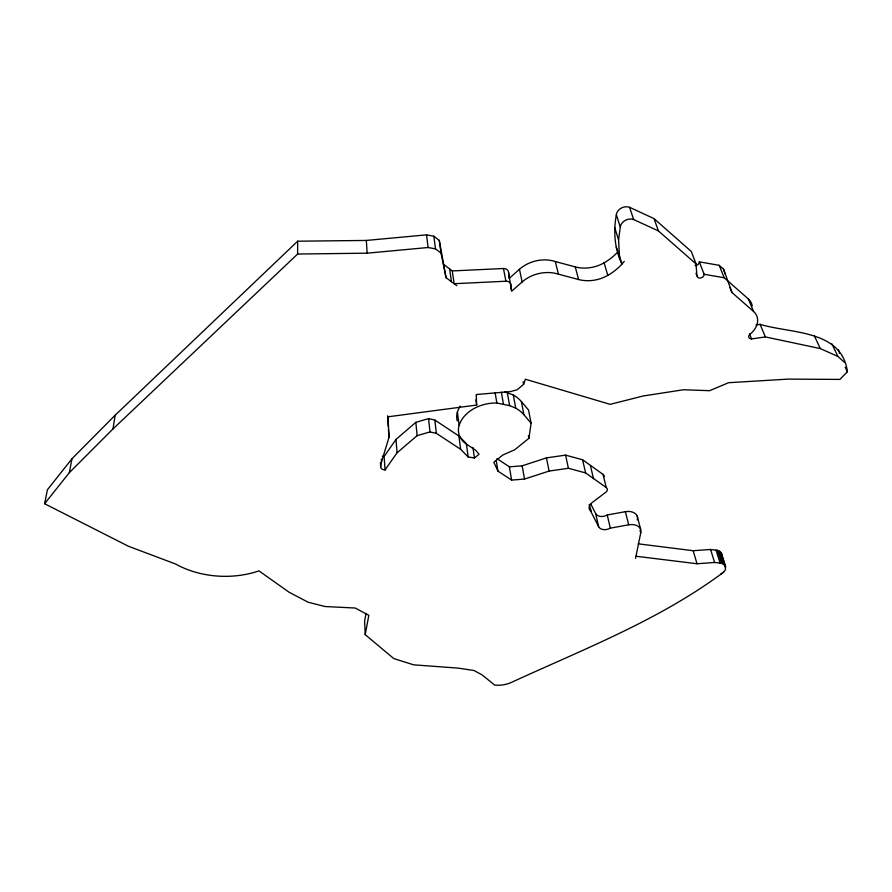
<?xml version="1.0" encoding="UTF-8"?>
<svg xmlns="http://www.w3.org/2000/svg" width="892" height="892" viewBox="0 0 892 892"><rect width="100%" height="100%" fill="white"/><g stroke="black" fill="none" stroke-linecap="round" stroke-linejoin="round"><path stroke-width="1.34" d="M638.17 543.819L693.151 550.71L710.578 549.483L717.547 550.364L720.034 551.568L721.472 553.441L725.586 566.42L725.352 569.899L723.613 572.185C659.244 620.196 583.591 649.142 511.194 682.514A20.839 12.923 -8.1 0 1 494.692 685.067L481.925 674.776L473.92 670.483L457.997 668.108L413.609 664.83L393.796 658.575L365.218 634.669L368.82 615.324L355.194 608.021L325.056 606.527L308.119 602.223L288.986 592.165L258.948 570.869A76.645 52.873 2.2 0 1 175.724 564.067L128.381 546.227L44.6 503.724L69.364 472.637L112.994 428.94L297.616 254.03L297.672 241.197L366.333 240.439L426.532 234.864L433.824 236.224L439.288 240.405L446.056 277.68L456.815 285.708M721.65 555.727L721.472 553.441M444.294 264.902L452.289 270.923L503.456 268.514A5.274 4.337 -11.8 0 1 508.574 272.495L511.64 291.227L522.132 281.972A32.268 25.924 -13.9 0 1 558.425 274.156L578.596 279.53A33.55 27.362 -18.4 0 0 607.787 275.394A51.201 42.147 -18.3 0 0 621.969 264.065C614.488 248.801 613.295 231.24 616.35 214.682A9.121 7.515 -22.1 0 1 629.574 207.29L654.037 218.629L691.278 251.455L696.005 263.865L696.908 275.74A3.724 2.899 -22.9 0 0 700.733 277.958A3.724 2.899 -22.9 0 0 704.122 274.29L724.204 277.758L748.343 298.954A20.315 15.298 -22.7 0 1 752.224 305.833M619.594 258.513L618.58 239.881L620.286 227.003L616.35 214.682M635.561 558.325L640.712 532.959A11.574 7.827 -13.4 0 0 628.693 524.808L610.34 528.131A7.805 5.341 -12.7 0 1 598.677 526.782L590.694 511.138A8.898 6.166 -12.7 0 1 591.953 502.742L605.991 492.105A4.605 3.233 -13.1 0 0 606.248 487.534L585.587 472.916L568.405 468.289L549.082 471.076L524.518 479.06L511.618 480.097L497.914 471.087L493.856 462.268L502.854 454.976L514.706 449.791L528.911 438.307L531.086 423.176L528.555 410.041L521.396 401.545A41.233 30.919 -8.8 0 0 513.301 394.966L504.839 391.856M112.994 428.94L115.157 415.215L297.672 241.197M366.032 613.417L364.605 621.155L365.218 634.669M69.364 472.637L71.962 458.756L115.157 415.215M44.6 503.724L47.421 489.753L71.962 458.756M385.656 469.828L385.032 469.872A4.371 3.189 -3.8 0 1 380.683 466.75A33.718 24.608 -5.2 0 1 381.508 461.866L389.012 437.314L388.02 416.798L476.663 405.057L476.228 394.543L510.492 391.588L517.137 389.771L523.637 384.34L525.355 379.223L610.161 404.344L643.243 395.97L683.517 389.759L709.564 390.685L728.597 382.701L788.26 379.111L839.885 379.412L847.4 371.763C841.959 329.471 790.78 333.764 760.096 324.331L756.003 324.922M468.155 456.916L460.629 449.289L436.344 433.345L429.977 431.918L417.122 435.664L397.052 452.79L385.032 469.872L384.129 456.448L396.003 439.41L415.85 422.34L428.561 418.638L434.85 420.065L458.901 435.998L466.36 443.625L468.155 456.916L474.433 458.031L479.06 454.24L475.67 450.237L466.661 444.283A27.217 20.293 -8.7 0 1 459.146 425.373L457.406 412.137A34.275 25.768 -9.1 0 1 460.25 406.094M624.244 261.356L621.969 264.065L618.1 251.566M616.896 252.871A50.576 41.957 -18.6 0 1 604.107 262.828A33.149 27.251 -18.6 0 1 575.273 266.909L555.326 261.534A31.878 25.835 -14.1 0 0 519.467 269.272L509.12 278.471L508.574 272.495M723.613 572.185L720.948 574.024M496.955 458.577L509.388 466.839L522.154 465.825L546.45 457.886L565.573 455.132L582.587 459.77L603.059 474.399A4.56 3.222 -13.2 0 1 604.207 476.584M590.772 503.98L595.655 513.614A7.727 5.341 -12.8 0 0 607.218 514.985L625.381 511.685A11.451 7.827 -13.5 0 1 637.301 519.846M748.343 298.954L753.573 311.486A20.549 15.331 -22.4 0 1 750.083 334.132A3.758 2.765 -22.5 0 0 748.801 337.265A3.758 2.765 -22.5 0 0 751.588 338.927L765.369 336.92L820.272 348.571L837.889 356.443L844.479 362.364M297.616 254.03L367.147 253.183L428.104 247.508L435.486 248.879L441.016 253.072L446.056 277.68M635.974 556.251L697.02 563.744L714.603 562.484L720.089 563.064L723.011 563.856L725.586 566.42M511.094 285.217A5.341 4.36 -11.7 0 0 505.92 281.225L454.128 283.712L452.289 270.923M459.146 425.373A34.665 25.812 -9.1 0 1 496.844 403.006L509.611 405.648L515.688 408.09A41.69 30.975 -8.8 0 1 523.86 414.68L531.086 423.176M695.069 265.582A3.679 2.888 -23.3 0 0 699.328 261.847L719.186 265.325L723.59 269.239L731.964 292.509L753.573 311.486M629.574 207.29L633.688 219.566L658.419 230.928L696.005 263.865M591.418 511.685L589.211 504.549M845.215 367.181L847.4 371.763M831.913 343.877L837.889 356.443M814.441 336.005L820.272 348.571M616.205 247.14L617.621 250.462M760.096 324.331L765.369 336.92M749.536 333.887L751.588 338.927M729.946 287.514L731.964 292.509M719.186 265.325L724.204 277.758M699.328 261.847L704.122 274.29M695.972 273.253L696.908 275.74M654.037 218.629L658.419 230.928M720.903 552.438L725.018 565.417M722.052 557.032L725.341 567.412M720.034 551.568L724.148 564.547M718.907 550.866L723.011 563.856M717.547 550.364L721.639 563.354M614.688 227.482L618.58 239.881M716.02 550.074L720.089 563.064M838.458 349.798L839.55 353.321M710.578 549.483L714.603 562.484M723.59 269.239L725.073 274.034M693.151 550.71L697.02 563.744M604.107 262.828L607.787 275.394M575.273 266.909L578.596 279.53M637.234 516.189L640.646 529.29M640.032 530.339L640.712 532.959M625.381 511.685L628.693 524.808M555.326 261.534L558.425 274.156M603.059 474.399L606.248 487.534M607.218 514.985L610.34 528.131M590.426 465.579L593.503 478.725M595.655 513.614L598.677 526.782M582.587 459.77L585.587 472.916M565.573 455.132L568.405 468.289M519.467 269.272L522.132 281.972M546.45 457.886L549.082 471.076M510.637 286.12L511.395 289.945M503.456 268.514L505.92 281.225M523.136 381.731L523.637 384.34M528.41 435.675L528.911 438.307M521.396 401.545L523.86 414.68M513.301 394.966L515.688 408.09M522.154 465.825L524.518 479.06M507.292 392.525L509.611 405.648M501.371 392.168L503.4 403.987M509.388 466.839L511.618 480.097M495.093 392.502L496.844 403.006M496.242 460.473L497.914 471.087M475.882 399.794L476.663 405.057M449.624 268.927L451.452 281.705M472.938 447.405L474.433 458.031M439.288 240.405L441.016 253.072M433.824 236.224L435.486 248.879M458.901 435.998L460.629 449.289M426.532 234.864L428.104 247.508M434.85 420.065L436.344 433.345M428.561 418.638L429.977 431.918M415.85 422.34L417.122 435.664M396.003 439.41L397.052 452.79M388.243 426.632L387.652 415.772M388.433 429.308L389.012 437.314M381.341 459.179L381.508 461.866M366.333 240.439L367.147 253.183M380.427 462.714L380.683 466.75M620.286 227.003A9.232 7.549 -21.7 0 1 633.688 219.566M384.129 456.448A4.315 3.178 -3.7 0 1 382.322 456.202M457.217 420.913A26.916 20.26 -8.7 0 1 457.406 412.137"/></g></svg>
